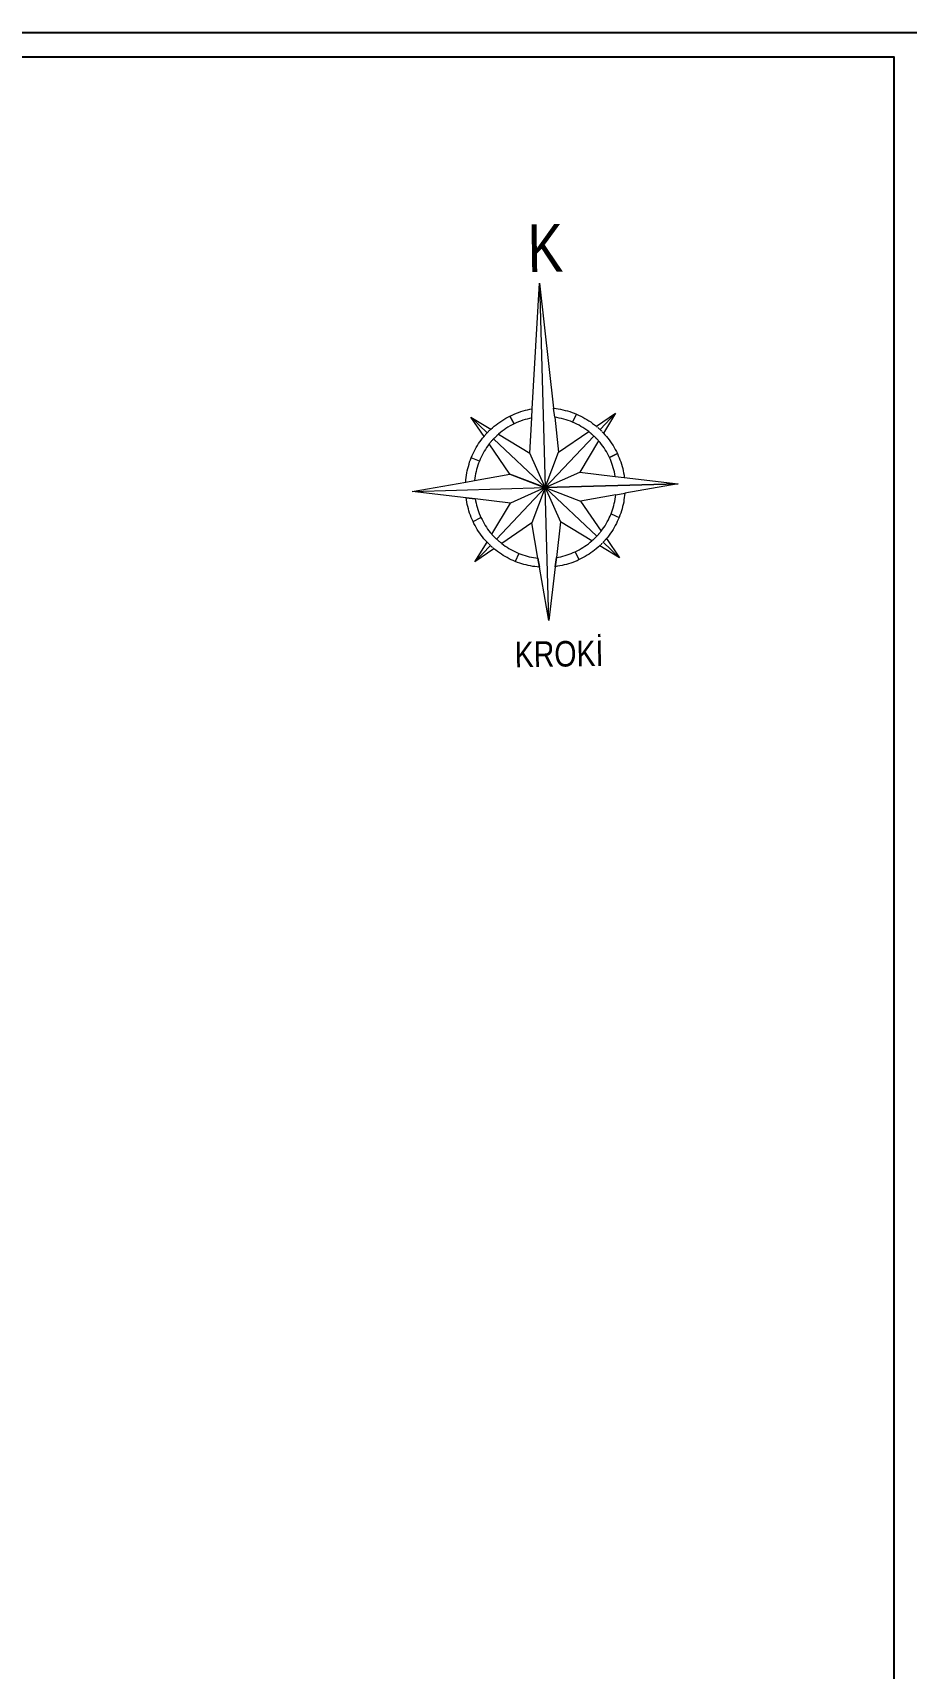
# Model space of a CAD drawing. Header units: centimetres. Extents: x -373760 to 14750, y -122502 to 29584.
# Drawn here: x -320865 to -315485, y -66665 to -56589 of the extents above; entities that cross this region are included whole.
import ezdxf

# ---------------------------------------------------------------- set-up
doc = ezdxf.new("R2010")
doc.units = ezdxf.units.CM
for name, color, linetype, lineweight in [('BEYAN_CERCEVE', 6, 'Continuous', 0), ('BEYAN_YAZI', 46, 'Continuous', 0), ('kapıpencere', 6, 'Continuous', 18)]:
    doc.layers.add(name, color=color, linetype=linetype, lineweight=lineweight)
doc.layers.add('CER', color=4, linetype='Continuous')
doc.styles.get("Standard").update_dxf_attribs({"font": 'arial.ttf'})

# ---------------------------------------------------------------- blocks, each defined once
blk = doc.blocks.new('DTYJTYJTY')
at = {"layer": 'BEYAN_CERCEVE', "lineweight": 0}
for p, q in [((508275, 4218465.5), (508280.5, 4218542.8)), ((508280.5, 4218542.8), (508288.1, 4218465.7)), ((508280.5, 4218542.8), (508282.2, 4218416.9)), ((508237.1, 4218460.9), (508249.2, 4218453.3)), ((508247, 4218451.2), (508237.1, 4218460.9)), ((508237.1, 4218460.9), (508247, 4218451.2)), ((508245, 4218449), (508237.1, 4218460.9)), ((508237.1, 4218460.9), (508247, 4218451.2)), ((508245, 4218449), (508237.1, 4218460.9)), ((508258.6, 4218460), (508259.8, 4218460.7)), ((508259.8, 4218460.7), (508261.1, 4218461.3)), ((508261.1, 4218461.3), (508262.5, 4218461.9)), ((508263.7, 4218456.5), (508261.1, 4218461.3)), ((508261.1, 4218461.3), (508263.7, 4218456.5)), ((508262.5, 4218461.9), (508263.8, 4218462.5)), ((508263.8, 4218462.5), (508265.2, 4218463)), ((508265.2, 4218463), (508266.5, 4218463.5)), ((508266.5, 4218463.5), (508267.9, 4218463.9)), ((508267.9, 4218463.9), (508269.3, 4218464.3)), ((508269.3, 4218464.3), (508270.7, 4218464.7)), ((508270.7, 4218464.7), (508272.1, 4218465)), ((508272.1, 4218465), (508273.5, 4218465.3)), ((508273.5, 4218465.3), (508275, 4218465.5)), ((508274.6, 4218459.9), (508275, 4218465.5)), ((508288.7, 4218460.1), (508288.1, 4218465.7)), ((508288.1, 4218465.7), (508289.6, 4218465.5)), ((508288.7, 4218460.1), (508290.8, 4218438.6)), ((508290.1, 4218459.9), (508288.7, 4218460.1)), ((508289.6, 4218465.5), (508291, 4218465.3)), ((508291, 4218465.3), (508292.4, 4218465)), ((508292.4, 4218465), (508293.8, 4218464.7)), ((508293.8, 4218464.7), (508295.2, 4218464.3)), ((508295.2, 4218464.3), (508296.6, 4218463.9)), ((508296.6, 4218463.9), (508298, 4218463.5)), ((508298, 4218463.5), (508299.4, 4218463)), ((508299.4, 4218463), (508300.7, 4218462.4)), ((508302.1, 4218461.9), (508299.7, 4218457)), ((508299.7, 4218457), (508302.1, 4218461.9)), ((508300.7, 4218462.4), (508302.1, 4218461.9)), ((508302.1, 4218461.9), (508303.4, 4218461.3)), ((508303.4, 4218461.3), (508304.7, 4218460.6)), ((508304.7, 4218460.6), (508306, 4218459.9)), ((508314.3, 4218454.2), (508326.1, 4218462.1)), ((508316.5, 4218452.1), (508326.1, 4218462.1)), ((508326.1, 4218462.1), (508316.5, 4218452.1)), ((508326.1, 4218462.1), (508318.6, 4218450)), ((508246, 4218450.1), (508245.7, 4218449.8)), ((508246, 4218450.1), (508245.7, 4218449.8)), ((508246, 4218450.1), (508246.2, 4218450.4)), ((508246.2, 4218450.4), (508246, 4218450.1)), ((508246.5, 4218450.7), (508246.2, 4218450.4)), ((508246.7, 4218450.9), (508246.5, 4218450.7)), ((508246.7, 4218450.9), (508247, 4218451.2)), ((508247, 4218451.2), (508246.7, 4218450.9)), ((508247, 4218451.2), (508247.3, 4218451.5)), ((508247.5, 4218451.7), (508247.3, 4218451.5)), ((508247.3, 4218451.5), (508247.5, 4218451.7)), ((508247.8, 4218452), (508247.5, 4218451.7)), ((508247.5, 4218451.7), (508247.8, 4218452)), ((508247.8, 4218452), (508248.1, 4218452.3)), ((508248.1, 4218452.3), (508248.3, 4218452.5)), ((508248.3, 4218452.5), (508248.6, 4218452.8)), ((508248.9, 4218453), (508248.6, 4218452.8)), ((508248.6, 4218452.8), (508248.9, 4218453)), ((508249.2, 4218453.3), (508248.9, 4218453)), ((508248.9, 4218453), (508249.2, 4218453.3)), ((508249.2, 4218453.3), (508250.2, 4218454.2)), ((508250.2, 4218454.2), (508251.4, 4218455.2)), ((508251.4, 4218455.2), (508252.5, 4218456.1)), ((508252.5, 4218456.1), (508253.7, 4218456.9)), ((508254, 4218450.3), (508253.6, 4218449.9)), ((508253.7, 4218456.9), (508254.9, 4218457.7)), ((508255.1, 4218451.2), (508254, 4218450.3)), ((508254, 4218450.3), (508273, 4218438.3)), ((508254.9, 4218457.7), (508256.1, 4218458.5)), ((508256.2, 4218452), (508255.1, 4218451.2)), ((508256.1, 4218458.5), (508257.3, 4218459.3)), ((508257.4, 4218452.9), (508256.2, 4218452)), ((508257.3, 4218459.3), (508258.6, 4218460)), ((508258.6, 4218453.7), (508257.4, 4218452.9)), ((508259.8, 4218454.4), (508258.6, 4218453.7)), ((508261.1, 4218455.2), (508259.8, 4218454.4)), ((508262.4, 4218455.8), (508261.1, 4218455.2)), ((508263.7, 4218456.5), (508262.4, 4218455.8)), ((508265, 4218457.1), (508263.7, 4218456.5)), ((508266.3, 4218457.6), (508265, 4218457.1)), ((508267.6, 4218458.1), (508266.3, 4218457.6)), ((508269, 4218458.6), (508267.6, 4218458.1)), ((508270.4, 4218459), (508269, 4218458.6)), ((508271.8, 4218459.3), (508270.4, 4218459)), ((508273.2, 4218459.7), (508271.8, 4218459.3)), ((508273, 4218438.3), (508274.6, 4218459.9)), ((508274.6, 4218459.9), (508273.2, 4218459.7)), ((508291.5, 4218459.6), (508290.1, 4218459.9)), ((508290.8, 4218438.6), (508309.5, 4218451)), ((508292.9, 4218459.3), (508291.5, 4218459.6)), ((508294.3, 4218458.9), (508292.9, 4218459.3)), ((508295.7, 4218458.5), (508294.3, 4218458.9)), ((508297, 4218458), (508295.7, 4218458.5)), ((508298.4, 4218457.5), (508297, 4218458)), ((508299.7, 4218457), (508298.4, 4218457.5)), ((508301, 4218456.4), (508299.7, 4218457)), ((508302.3, 4218455.7), (508301, 4218456.4)), ((508303.6, 4218455), (508302.3, 4218455.7)), ((508304.8, 4218454.3), (508303.6, 4218455)), ((508306, 4218453.5), (508304.8, 4218454.3)), ((508306, 4218459.9), (508307.2, 4218459.2)), ((508307.2, 4218452.7), (508306, 4218453.5)), ((508307.2, 4218459.2), (508308.5, 4218458.5)), ((508308.4, 4218451.9), (508307.2, 4218452.7)), ((508309.5, 4218451), (508308.4, 4218451.9)), ((508308.5, 4218458.5), (508309.7, 4218457.7)), ((508309.5, 4218451), (508309.9, 4218450.7)), ((508309.5, 4218451), (508309.9, 4218450.7)), ((508309.7, 4218457.7), (508310.9, 4218456.9)), ((508309.9, 4218450.7), (508310.3, 4218450.3)), ((508310.3, 4218450.3), (508309.9, 4218450.7)), ((508309.9, 4218450.7), (508310.3, 4218450.3)), ((508310.3, 4218450.3), (508310.7, 4218450)), ((508310.7, 4218450), (508310.3, 4218450.3)), ((508310.3, 4218450.3), (508310.7, 4218450)), ((508310.9, 4218456.9), (508312, 4218456)), ((508312, 4218456), (508313.2, 4218455.1)), ((508313.2, 4218455.1), (508314.3, 4218454.2)), ((508314.6, 4218453.9), (508314.3, 4218454.2)), ((508314.8, 4218453.7), (508314.6, 4218453.9)), ((508315.1, 4218453.4), (508315.4, 4218453.2)), ((508315.4, 4218453.2), (508315.1, 4218453.4)), ((508315.4, 4218453.2), (508315.7, 4218452.9)), ((508315.9, 4218452.7), (508315.7, 4218452.9)), ((508315.7, 4218452.9), (508315.9, 4218452.7)), ((508316.2, 4218452.4), (508315.9, 4218452.7)), ((508316.5, 4218452.1), (508316.2, 4218452.4)), ((508316.7, 4218451.9), (508316.5, 4218452.1)), ((508316.5, 4218452.1), (508316.7, 4218451.9)), ((508316.7, 4218451.9), (508317, 4218451.6)), ((508317.3, 4218451.4), (508317, 4218451.6)), ((508317, 4218451.6), (508317.3, 4218451.4)), ((508317.5, 4218451.1), (508317.3, 4218451.4)), ((508317.3, 4218451.4), (508317.5, 4218451.1)), ((508318, 4218450.5), (508317.8, 4218450.8)), ((508317.8, 4218450.8), (508318, 4218450.5)), ((508318.3, 4218450.3), (508318, 4218450.5)), ((508318, 4218450.5), (508318.3, 4218450.3)), ((508318.6, 4218450), (508318.3, 4218450.3)), ((508318.3, 4218450.3), (508318.6, 4218450)), ((508238.7, 4218439.8), (508239.4, 4218441)), ((508239.4, 4218441), (508240.1, 4218442.2)), ((508240.1, 4218442.2), (508240.8, 4218443.4)), ((508240.8, 4218443.4), (508241.6, 4218444.6)), ((508241.6, 4218444.6), (508242.4, 4218445.7)), ((508242.4, 4218445.7), (508243.2, 4218446.8)), ((508243.2, 4218446.8), (508244.1, 4218447.9)), ((508244.1, 4218447.9), (508245, 4218449)), ((508245, 4218449), (508245.2, 4218449.3)), ((508245.2, 4218449.3), (508245, 4218449)), ((508245.7, 4218441), (508245, 4218439.8)), ((508245.5, 4218449.6), (508245.2, 4218449.3)), ((508245.5, 4218449.6), (508245.2, 4218449.3)), ((508245.7, 4218449.8), (508245.5, 4218449.6)), ((508246.5, 4218442.1), (508245.7, 4218441)), ((508247.3, 4218443.2), (508246.5, 4218442.1)), ((508248.1, 4218444.3), (508247.3, 4218443.2)), ((508248.1, 4218444.3), (508248.5, 4218444.7)), ((508260.6, 4218425.6), (508248.1, 4218444.3)), ((508248.5, 4218444.7), (508248.8, 4218445.1)), ((508248.8, 4218445.1), (508249.1, 4218445.5)), ((508249.1, 4218445.5), (508249.5, 4218445.9)), ((508249.5, 4218445.9), (508249.8, 4218446.3)), ((508249.8, 4218446.3), (508250.2, 4218446.6)), ((508250.5, 4218447), (508250.2, 4218446.6)), ((508250.2, 4218446.6), (508250.5, 4218447)), ((508250.5, 4218447), (508250.9, 4218447.4)), ((508250.9, 4218447.4), (508250.5, 4218447)), ((508250.5, 4218447), (508250.9, 4218447.4)), ((508251.3, 4218447.8), (508250.9, 4218447.4)), ((508250.9, 4218447.4), (508282.2, 4218416.9)), ((508251.3, 4218447.8), (508251.7, 4218448.1)), ((508251.7, 4218448.1), (508251.3, 4218447.8)), ((508252, 4218448.5), (508251.7, 4218448.1)), ((508252, 4218448.5), (508252.4, 4218448.9)), ((508252.4, 4218448.9), (508252, 4218448.5)), ((508252.4, 4218448.9), (508252.8, 4218449.2)), ((508252.8, 4218449.2), (508252.4, 4218448.9)), ((508252.8, 4218449.2), (508253.2, 4218449.6)), ((508253.2, 4218449.6), (508252.8, 4218449.2)), ((508253.6, 4218449.9), (508253.2, 4218449.6)), ((508312.7, 4218448.2), (508282.2, 4218416.9)), ((508315.5, 4218445.2), (508303.6, 4218426.1)), ((508310.7, 4218450), (508311.1, 4218449.7)), ((508311.5, 4218449.3), (508311.1, 4218449.7)), ((508311.1, 4218449.7), (508311.5, 4218449.3)), ((508311.5, 4218449.3), (508311.9, 4218449)), ((508311.9, 4218449), (508311.5, 4218449.3)), ((508311.5, 4218449.3), (508311.9, 4218449)), ((508312.3, 4218448.6), (508311.9, 4218449)), ((508311.9, 4218449), (508312.3, 4218448.6)), ((508312.3, 4218448.6), (508312.7, 4218448.2)), ((508312.7, 4218448.2), (508313, 4218447.9)), ((508313, 4218447.9), (508312.7, 4218448.2)), ((508313, 4218447.9), (508313.4, 4218447.5)), ((508313.4, 4218447.5), (508313, 4218447.9)), ((508313.8, 4218447.1), (508313.4, 4218447.5)), ((508313.8, 4218447.1), (508314.1, 4218446.7)), ((508314.1, 4218446.7), (508313.8, 4218447.1)), ((508314.1, 4218446.7), (508314.5, 4218446.4)), ((508314.5, 4218446.4), (508314.1, 4218446.7)), ((508314.8, 4218446), (508314.5, 4218446.4)), ((508315.2, 4218445.6), (508314.8, 4218446)), ((508315.5, 4218445.2), (508315.2, 4218445.6)), ((508316.4, 4218444.1), (508315.5, 4218445.2)), ((508317.2, 4218443), (508316.4, 4218444.1)), ((508318, 4218441.9), (508317.2, 4218443)), ((508318.8, 4218440.8), (508318, 4218441.9)), ((508318.6, 4218450), (508319.5, 4218448.9)), ((508319.5, 4218439.7), (508318.8, 4218440.8)), ((508319.5, 4218448.9), (508320.4, 4218447.9)), ((508320.4, 4218447.9), (508321.2, 4218446.8)), ((508321.2, 4218446.8), (508322.1, 4218445.7)), ((508322.1, 4218445.7), (508322.9, 4218444.5)), ((508322.9, 4218444.5), (508323.6, 4218443.3)), ((508323.6, 4218443.3), (508324.4, 4218442.2)), ((508324.4, 4218442.2), (508325.1, 4218440.9)), ((508325.1, 4218440.9), (508325.7, 4218439.7)), ((508234.7, 4218429.4), (508235.1, 4218430.7)), ((508235.1, 4218430.7), (508235.5, 4218432.1)), ((508235.5, 4218432.1), (508235.9, 4218433.4)), ((508235.9, 4218433.4), (508236.4, 4218434.7)), ((508236.4, 4218434.7), (508236.9, 4218436)), ((508236.9, 4218436), (508237.5, 4218437.3)), ((508241.9, 4218433.8), (508236.9, 4218436)), ((508237.5, 4218437.3), (508238.1, 4218438.5)), ((508238.1, 4218438.5), (508238.7, 4218439.8)), ((508240.5, 4218430), (508240.1, 4218428.7)), ((508241, 4218431.3), (508240.5, 4218430)), ((508241.4, 4218432.5), (508241, 4218431.3)), ((508241.9, 4218433.8), (508241.4, 4218432.5)), ((508242.5, 4218435), (508241.9, 4218433.8)), ((508243, 4218436.3), (508242.5, 4218435)), ((508243.7, 4218437.5), (508243, 4218436.3)), ((508244.3, 4218438.7), (508243.7, 4218437.5)), ((508245, 4218439.8), (508244.3, 4218438.7)), ((508282.2, 4218416.9), (508273, 4218438.3)), ((508282.2, 4218416.9), (508290.8, 4218438.6)), ((508320.2, 4218438.5), (508319.5, 4218439.7)), ((508320.8, 4218437.3), (508320.2, 4218438.5)), ((508321.5, 4218436.1), (508320.8, 4218437.3)), ((508322, 4218434.9), (508321.5, 4218436.1)), ((508322, 4218434.9), (508327, 4218437.2)), ((508327, 4218437.2), (508322, 4218434.9)), ((508322.6, 4218433.6), (508322, 4218434.9)), ((508323.1, 4218432.4), (508322.6, 4218433.6)), ((508323.5, 4218431.1), (508323.1, 4218432.4)), ((508323.9, 4218429.8), (508323.5, 4218431.1)), ((508325.7, 4218439.7), (508326.4, 4218438.5)), ((508326.4, 4218438.5), (508327, 4218437.2)), ((508327, 4218437.2), (508327.5, 4218435.9)), ((508327.5, 4218435.9), (508328, 4218434.6)), ((508328, 4218434.6), (508328.5, 4218433.3)), ((508328.5, 4218433.3), (508329, 4218432)), ((508329, 4218432), (508329.4, 4218430.7)), ((508329.4, 4218430.7), (508329.8, 4218429.3)), ((508200.3, 4218415.7), (508233.3, 4218421)), ((508233.3, 4218421.1), (508233.4, 4218422.5)), ((508233.3, 4218421), (508238.8, 4218421.9)), ((508233.4, 4218422.5), (508233.6, 4218423.9)), ((508233.6, 4218423.9), (508233.8, 4218425.3)), ((508233.8, 4218425.3), (508234, 4218426.7)), ((508234, 4218426.7), (508234.3, 4218428)), ((508234.3, 4218428), (508234.7, 4218429.4)), ((508238.8, 4218421.9), (508260.6, 4218425.4)), ((508239, 4218423.4), (508238.8, 4218422)), ((508239.2, 4218424.7), (508239, 4218423.4)), ((508239.5, 4218426), (508239.2, 4218424.7)), ((508239.8, 4218427.4), (508239.5, 4218426)), ((508240.1, 4218428.7), (508239.8, 4218427.4)), ((508282.2, 4218416.9), (508260.6, 4218425.6)), ((508260.6, 4218425.4), (508282.2, 4218416.8)), ((508282.2, 4218416.9), (508303.6, 4218426.1)), ((508303.6, 4218426.1), (508325.4, 4218423.2)), ((508324.3, 4218428.5), (508323.9, 4218429.8)), ((508324.7, 4218427.2), (508324.3, 4218428.5)), ((508325, 4218425.9), (508324.7, 4218427.2)), ((508325.2, 4218424.5), (508325, 4218425.9)), ((508325.4, 4218423.2), (508325.2, 4218424.5)), ((508325.4, 4218423.2), (508331, 4218422.5)), ((508329.8, 4218429.3), (508330.1, 4218428)), ((508330.1, 4218428), (508330.4, 4218426.6)), ((508330.4, 4218426.6), (508330.6, 4218425.2)), ((508330.6, 4218425.2), (508330.9, 4218423.8)), ((508330.9, 4218423.8), (508331, 4218422.5)), ((508331, 4218422.5), (508364.1, 4218418)), ((508200.3, 4218415.8), (508282.2, 4218416.9)), ((508233.4, 4218411.4), (508200.3, 4218415.8)), ((508233.6, 4218410), (508233.4, 4218411.4)), ((508233.4, 4218411.4), (508239, 4218410.7)), ((508239, 4218410.7), (508233.4, 4218411.4)), ((508233.8, 4218408.6), (508233.6, 4218410)), ((508239, 4218410.7), (508239.2, 4218409.3)), ((508260.8, 4218407.7), (508239, 4218410.7)), ((508251.7, 4218385.6), (508282.2, 4218416.9)), ((508282.2, 4218416.9), (508260.8, 4218407.7)), ((508282.2, 4218416.9), (508273.6, 4218395.3)), ((508282.2, 4218416.9), (508273.6, 4218395.3)), ((508282.2, 4218416.9), (508364.1, 4218418)), ((508364.1, 4218418), (508282.2, 4218416.9)), ((508313.5, 4218386.5), (508282.2, 4218416.9)), ((508313.5, 4218386.5), (508282.2, 4218416.9)), ((508282.2, 4218416.9), (508303.8, 4218408.3)), ((508283.3, 4218335.1), (508282.2, 4218416.9)), ((508282.2, 4218416.9), (508291.4, 4218395.6)), ((508325.6, 4218411.8), (508303.8, 4218408.3)), ((508325.2, 4218409.2), (508325.4, 4218410.5)), ((508325.4, 4218410.5), (508325.6, 4218411.8)), ((508325.6, 4218411.8), (508331.2, 4218412.7)), ((508330.8, 4218410), (508330.6, 4218408.6)), ((508331, 4218411.3), (508330.8, 4218410)), ((508331.2, 4218412.7), (508331, 4218411.3)), ((508364.1, 4218418), (508331.2, 4218412.7)), ((508234, 4218407.3), (508233.8, 4218408.6)), ((508234.3, 4218405.9), (508234, 4218407.3)), ((508234.7, 4218404.6), (508234.3, 4218405.9)), ((508235, 4218403.2), (508234.7, 4218404.6)), ((508235.4, 4218401.9), (508235, 4218403.2)), ((508235.9, 4218400.6), (508235.4, 4218401.9)), ((508236.4, 4218399.2), (508235.9, 4218400.6)), ((508239.2, 4218409.3), (508239.5, 4218408)), ((508239.5, 4218408), (508239.8, 4218406.7)), ((508239.8, 4218406.7), (508240.1, 4218405.4)), ((508240.1, 4218405.4), (508240.5, 4218404.1)), ((508240.5, 4218404.1), (508240.9, 4218402.8)), ((508240.9, 4218402.8), (508241.4, 4218401.5)), ((508241.4, 4218401.5), (508241.9, 4218400.2)), ((508241.9, 4218400.2), (508242.4, 4218399)), ((508248.9, 4218388.7), (508260.8, 4218407.7)), ((508303.8, 4218408.3), (508316.3, 4218389.6)), ((508322, 4218398.8), (508322.5, 4218400.1)), ((508322.5, 4218400.1), (508323, 4218401.3)), ((508322.5, 4218400.1), (508327.5, 4218397.9)), ((508323, 4218401.3), (508323.5, 4218402.6)), ((508323.5, 4218402.6), (508323.9, 4218403.9)), ((508323.9, 4218403.9), (508324.3, 4218405.2)), ((508324.3, 4218405.2), (508324.6, 4218406.5)), ((508324.6, 4218406.5), (508324.9, 4218407.8)), ((508324.9, 4218407.8), (508325.2, 4218409.2)), ((508328.5, 4218400.5), (508328, 4218399.2)), ((508329, 4218401.8), (508328.5, 4218400.5)), ((508329.4, 4218403.1), (508329, 4218401.8)), ((508329.7, 4218404.5), (508329.4, 4218403.1)), ((508330.1, 4218405.8), (508329.7, 4218404.5)), ((508330.4, 4218407.2), (508330.1, 4218405.8)), ((508330.6, 4218408.6), (508330.4, 4218407.2)), ((508236.9, 4218397.9), (508236.4, 4218399.2)), ((508237.5, 4218396.7), (508236.9, 4218397.9)), ((508237.5, 4218396.7), (508242.4, 4218399)), ((508238, 4218395.4), (508237.5, 4218396.7)), ((508238.7, 4218394.2), (508238, 4218395.4)), ((508239.3, 4218392.9), (508238.7, 4218394.2)), ((508240, 4218391.7), (508239.3, 4218392.9)), ((508240.8, 4218390.5), (508240, 4218391.7)), ((508241.5, 4218389.4), (508240.8, 4218390.5)), ((508242.4, 4218399), (508243, 4218397.8)), ((508243, 4218397.8), (508243.6, 4218396.6)), ((508243.6, 4218396.6), (508244.2, 4218395.4)), ((508244.2, 4218395.4), (508244.9, 4218394.2)), ((508244.9, 4218394.2), (508245.6, 4218393.1)), ((508245.6, 4218393.1), (508246.4, 4218391.9)), ((508246.4, 4218391.9), (508247.2, 4218390.8)), ((508247.2, 4218390.8), (508248, 4218389.8)), ((508248, 4218389.8), (508248.9, 4218388.7)), ((508273.6, 4218395.3), (508254.9, 4218382.9)), ((508277.1, 4218373.6), (508273.6, 4218395.3)), ((508291.4, 4218395.6), (508288.5, 4218373.7)), ((508310.4, 4218383.6), (508291.4, 4218395.6)), ((508316.3, 4218389.6), (508315.9, 4218389.2)), ((508316.3, 4218389.6), (508317.1, 4218390.7)), ((508317.1, 4218390.7), (508317.9, 4218391.8)), ((508317.9, 4218391.8), (508318.7, 4218392.9)), ((508318.7, 4218392.9), (508319.4, 4218394.1)), ((508319.4, 4218394.1), (508320.1, 4218395.2)), ((508320.1, 4218395.2), (508320.8, 4218396.4)), ((508320.8, 4218396.4), (508321.4, 4218397.6)), ((508321.4, 4218397.6), (508322, 4218398.8)), ((508323.6, 4218390.5), (508322.8, 4218389.3)), ((508324.3, 4218391.7), (508323.6, 4218390.5)), ((508325, 4218392.9), (508324.3, 4218391.7)), ((508325.7, 4218394.1), (508325, 4218392.9)), ((508326.3, 4218395.3), (508325.7, 4218394.1)), ((508326.9, 4218396.6), (508326.3, 4218395.3)), ((508327.5, 4218397.9), (508326.9, 4218396.6)), ((508328, 4218399.2), (508327.5, 4218397.9)), ((508238.3, 4218371.8), (508245.9, 4218383.9)), ((508238.3, 4218371.8), (508247.9, 4218381.7)), ((508250.1, 4218379.7), (508238.3, 4218371.8)), ((508242.3, 4218388.2), (508241.5, 4218389.4)), ((508243.2, 4218387.1), (508242.3, 4218388.2)), ((508244, 4218386), (508243.2, 4218387.1)), ((508244.9, 4218384.9), (508244, 4218386)), ((508245.9, 4218383.9), (508244.9, 4218384.9)), ((508246.1, 4218383.6), (508245.9, 4218383.9)), ((508246.1, 4218383.6), (508246.4, 4218383.3)), ((508246.6, 4218383.1), (508246.4, 4218383.3)), ((508246.9, 4218382.8), (508246.6, 4218383.1)), ((508247.1, 4218382.5), (508247.4, 4218382.3)), ((508247.7, 4218382), (508247.4, 4218382.3)), ((508247.9, 4218381.7), (508247.7, 4218382)), ((508248.2, 4218381.5), (508248.5, 4218381.2)), ((508248.8, 4218381), (508248.5, 4218381.2)), ((508248.5, 4218381.2), (508248.8, 4218381)), ((508249.2, 4218388.3), (508248.9, 4218388.7)), ((508248.9, 4218388.7), (508249.2, 4218388.3)), ((508249.3, 4218380.5), (508249, 4218380.7)), ((508249, 4218380.7), (508249.3, 4218380.5)), ((508249.6, 4218387.9), (508249.2, 4218388.3)), ((508249.2, 4218388.3), (508249.6, 4218387.9)), ((508249.9, 4218387.5), (508249.6, 4218387.9)), ((508249.6, 4218387.9), (508249.9, 4218387.5)), ((508249.9, 4218380), (508249.6, 4218380.2)), ((508249.9, 4218387.5), (508250.3, 4218387.1)), ((508250.1, 4218379.7), (508249.9, 4218380)), ((508249.9, 4218380), (508250.1, 4218379.7)), ((508251.2, 4218378.8), (508250.1, 4218379.7)), ((508250.3, 4218387.1), (508250.6, 4218386.8)), ((508251, 4218386.4), (508250.6, 4218386.8)), ((508250.6, 4218386.8), (508251, 4218386.4)), ((508251.4, 4218386), (508251, 4218386.4)), ((508251, 4218386.4), (508251.4, 4218386)), ((508251.4, 4218386), (508251.7, 4218385.6)), ((508252.1, 4218385.3), (508251.7, 4218385.6)), ((508252.5, 4218384.9), (508252.1, 4218385.3)), ((508252.9, 4218384.6), (508252.5, 4218384.9)), ((508252.5, 4218384.9), (508252.9, 4218384.6)), ((508252.9, 4218384.6), (508252.5, 4218384.9)), ((508253.3, 4218384.2), (508252.9, 4218384.6)), ((508252.9, 4218384.6), (508253.3, 4218384.2)), ((508253.3, 4218384.2), (508252.9, 4218384.6)), ((508253.7, 4218383.9), (508253.3, 4218384.2)), ((508253.7, 4218383.9), (508253.3, 4218384.2)), ((508253.7, 4218383.9), (508254.1, 4218383.5)), ((508254.1, 4218383.5), (508253.7, 4218383.9)), ((508254.1, 4218383.5), (508254.5, 4218383.2)), ((508254.5, 4218383.2), (508254.1, 4218383.5)), ((508254.5, 4218383.2), (508254.9, 4218382.9)), ((508254.9, 4218382.9), (508254.5, 4218383.2)), ((508254.9, 4218382.9), (508256, 4218382)), ((508256, 4218382), (508257.1, 4218381.2)), ((508257.1, 4218381.2), (508258.2, 4218380.5)), ((508258.2, 4218380.5), (508259.3, 4218379.7)), ((508259.3, 4218379.7), (508260.5, 4218379.1)), ((508303.8, 4218379), (508304.9, 4218379.6)), ((508304.9, 4218379.6), (508306.1, 4218380.4)), ((508306.1, 4218380.4), (508307.2, 4218381.1)), ((508307.2, 4218381.1), (508308.3, 4218381.9)), ((508308.3, 4218381.9), (508309.4, 4218382.8)), ((508309.4, 4218382.8), (508310.4, 4218383.6)), ((508310.4, 4218383.6), (508310.8, 4218384)), ((508311.2, 4218384.3), (508310.8, 4218384)), ((508310.8, 4218384), (508311.2, 4218384.3)), ((508311.6, 4218384.7), (508311.2, 4218384.3)), ((508311.2, 4218384.3), (508311.6, 4218384.7)), ((508312, 4218385), (508311.6, 4218384.7)), ((508311.6, 4218384.7), (508312, 4218385)), ((508312, 4218385), (508312.4, 4218385.4)), ((508312.8, 4218385.7), (508312.4, 4218385.4)), ((508312.4, 4218385.4), (508312.8, 4218385.7)), ((508313.1, 4218386.1), (508312.8, 4218385.7)), ((508312.8, 4218385.7), (508313.1, 4218386.1)), ((508313.5, 4218386.5), (508313.1, 4218386.1)), ((508313.1, 4218386.1), (508313.5, 4218386.5)), ((508314.2, 4218379.7), (508313.1, 4218378.8)), ((508313.9, 4218386.9), (508313.5, 4218386.5)), ((508313.5, 4218386.5), (508313.9, 4218386.9)), ((508314.2, 4218387.2), (508313.9, 4218386.9)), ((508313.9, 4218386.9), (508314.2, 4218387.2)), ((508314.2, 4218387.2), (508313.9, 4218386.9)), ((508314.6, 4218387.6), (508314.2, 4218387.2)), ((508315.3, 4218380.6), (508314.2, 4218379.7)), ((508314.6, 4218387.6), (508314.9, 4218388)), ((508314.9, 4218388), (508314.6, 4218387.6)), ((508314.9, 4218388), (508315.3, 4218388.4)), ((508315.3, 4218388.4), (508314.9, 4218388)), ((508315.6, 4218388.8), (508315.3, 4218388.4)), ((508315.5, 4218380.8), (508315.3, 4218380.6)), ((508327.3, 4218373), (508315.3, 4218380.6)), ((508315.5, 4218380.8), (508315.8, 4218381.1)), ((508315.9, 4218389.2), (508315.6, 4218388.8)), ((508316.1, 4218381.4), (508315.8, 4218381.1)), ((508316.4, 4218381.6), (508316.1, 4218381.4)), ((508316.4, 4218381.6), (508316.6, 4218381.9)), ((508316.6, 4218381.9), (508316.9, 4218382.1)), ((508317.4, 4218382.7), (508317.2, 4218382.4)), ((508317.4, 4218382.7), (508317.7, 4218382.9)), ((508327.3, 4218373), (508317.4, 4218382.7)), ((508317.7, 4218382.9), (508317.9, 4218383.2)), ((508317.9, 4218383.2), (508318.2, 4218383.5)), ((508317.9, 4218383.2), (508318.2, 4218383.5)), ((508318.2, 4218383.5), (508318.4, 4218383.8)), ((508318.4, 4218383.8), (508318.7, 4218384)), ((508318.7, 4218384), (508318.9, 4218384.3)), ((508319.2, 4218384.6), (508318.9, 4218384.3)), ((508318.9, 4218384.3), (508319.2, 4218384.6)), ((508319.4, 4218384.9), (508319.2, 4218384.6)), ((508319.2, 4218384.6), (508319.4, 4218384.9)), ((508320.3, 4218385.9), (508319.4, 4218384.9)), ((508319.4, 4218384.9), (508327.3, 4218373)), ((508321.2, 4218387), (508320.3, 4218385.9)), ((508322, 4218388.2), (508321.2, 4218387)), ((508322.8, 4218389.3), (508322, 4218388.2)), ((508252.3, 4218378), (508251.2, 4218378.8)), ((508253.4, 4218377.1), (508252.3, 4218378)), ((508254.6, 4218376.3), (508253.4, 4218377.1)), ((508255.7, 4218375.5), (508254.6, 4218376.3)), ((508256.9, 4218374.8), (508255.7, 4218375.5)), ((508258.1, 4218374.1), (508256.9, 4218374.8)), ((508259.4, 4218373.4), (508258.1, 4218374.1)), ((508260.6, 4218372.8), (508259.4, 4218373.4)), ((508260.5, 4218379.1), (508261.7, 4218378.4)), ((508261.9, 4218372.2), (508260.6, 4218372.8)), ((508261.7, 4218378.4), (508262.9, 4218377.8)), ((508263.1, 4218371.7), (508261.9, 4218372.2)), ((508262.9, 4218377.8), (508264.1, 4218377.2)), ((508265.4, 4218376.6), (508263.1, 4218371.7)), ((508264.4, 4218371.1), (508263.1, 4218371.7)), ((508264.1, 4218377.2), (508265.4, 4218376.6)), ((508265.8, 4218370.6), (508264.4, 4218371.1)), ((508265.4, 4218376.6), (508266.6, 4218376.1)), ((508267.1, 4218370.2), (508265.8, 4218370.6)), ((508266.6, 4218376.1), (508267.9, 4218375.7)), ((508268.4, 4218369.8), (508267.1, 4218370.2)), ((508267.9, 4218375.7), (508269.2, 4218375.3)), ((508269.8, 4218369.4), (508268.4, 4218369.8)), ((508269.2, 4218375.3), (508270.5, 4218374.9)), ((508270.5, 4218374.9), (508271.8, 4218374.5)), ((508271.8, 4218374.5), (508273.1, 4218374.2)), ((508273.1, 4218374.2), (508274.4, 4218374)), ((508274.4, 4218374), (508275.8, 4218373.7)), ((508275.8, 4218373.7), (508277.1, 4218373.6)), ((508278, 4218368), (508277.1, 4218373.6)), ((508277.1, 4218373.6), (508278, 4218368)), ((508287.7, 4218368.1), (508288.5, 4218373.7)), ((508288.5, 4218373.7), (508287.7, 4218368.1)), ((508288.5, 4218373.7), (508289.8, 4218373.9)), ((508289.8, 4218373.9), (508291.1, 4218374.2)), ((508291.1, 4218374.2), (508292.5, 4218374.5)), ((508292.5, 4218374.5), (508293.8, 4218374.8)), ((508293.8, 4218374.8), (508295.1, 4218375.2)), ((508295.9, 4218369.8), (508294.6, 4218369.4)), ((508295.1, 4218375.2), (508296.4, 4218375.6)), ((508297.3, 4218370.2), (508295.9, 4218369.8)), ((508296.4, 4218375.6), (508297.6, 4218376.1)), ((508298.6, 4218370.6), (508297.3, 4218370.2)), ((508297.6, 4218376.1), (508298.9, 4218376.6)), ((508299.9, 4218371.1), (508298.6, 4218370.6)), ((508298.9, 4218376.6), (508300.1, 4218377.1)), ((508301.2, 4218371.6), (508299.9, 4218371.1)), ((508300.1, 4218377.1), (508301.4, 4218377.7)), ((508302.5, 4218372.2), (508300.1, 4218377.1)), ((508302.5, 4218372.2), (508301.2, 4218371.6)), ((508301.4, 4218377.7), (508302.6, 4218378.3)), ((508303.7, 4218372.8), (508302.5, 4218372.2)), ((508302.6, 4218378.3), (508303.8, 4218379)), ((508305, 4218373.4), (508303.7, 4218372.8)), ((508306.2, 4218374.1), (508305, 4218373.4)), ((508307.4, 4218374.8), (508306.2, 4218374.1)), ((508308.6, 4218375.5), (508307.4, 4218374.8)), ((508309.8, 4218376.3), (508308.6, 4218375.5)), ((508310.9, 4218377.1), (508309.8, 4218376.3)), ((508312, 4218377.9), (508310.9, 4218377.1)), ((508313.1, 4218378.8), (508312, 4218377.9)), ((508271.1, 4218369.1), (508269.8, 4218369.4)), ((508272.5, 4218368.8), (508271.1, 4218369.1)), ((508273.8, 4218368.5), (508272.5, 4218368.8)), ((508275.2, 4218368.3), (508273.8, 4218368.5)), ((508276.6, 4218368.1), (508275.2, 4218368.3)), ((508278, 4218368), (508276.6, 4218368.1)), ((508283.3, 4218335.1), (508278, 4218368)), ((508287.7, 4218368.1), (508283.3, 4218335.1)), ((508289.1, 4218368.3), (508287.7, 4218368.1)), ((508290.5, 4218368.5), (508289.1, 4218368.3)), ((508291.9, 4218368.8), (508290.5, 4218368.5)), ((508293.2, 4218369.1), (508291.9, 4218368.8)), ((508294.6, 4218369.4), (508293.2, 4218369.1))]:
    blk.add_line(p, q, dxfattribs=at)
at = {"layer": 'BEYAN_YAZI', "lineweight": 9, "width": 0.8}
for s, height, p in [('K', 29.4, (508273.5, 4218549.8)), ('KROKİ', 15.72, (508261.9, 4218306.5))]:
    blk.add_text(s, height=height, dxfattribs=at).set_placement(p)

msp = doc.modelspace()

# ---------------------------------------------------------------- linework, layer by layer
at = {"layer": 'CER', "color": 2}
for points in [[(-342534.34, -86588.86), (-315410.17, -86588.86), (-315410.17, -56588.86), (-342534.34, -56588.86)], [(-342384.34, -86438.86), (-315560.17, -86438.86), (-315560.17, -56738.86), (-342384.34, -56738.86)]]:
    msp.add_lwpolyline(points, close=True, dxfattribs=at)

# ---------------------------------------------------------------- block references
at = {"layer": 'kapıpencere', "xscale": 10, "yscale": 10, "zscale": 10, "rotation": 0.8488060623498527}
msp.add_blockref('DTYJTYJTY', (-4775060.26, -42314227.81), dxfattribs=at)

doc.saveas('drawing.dxf')
